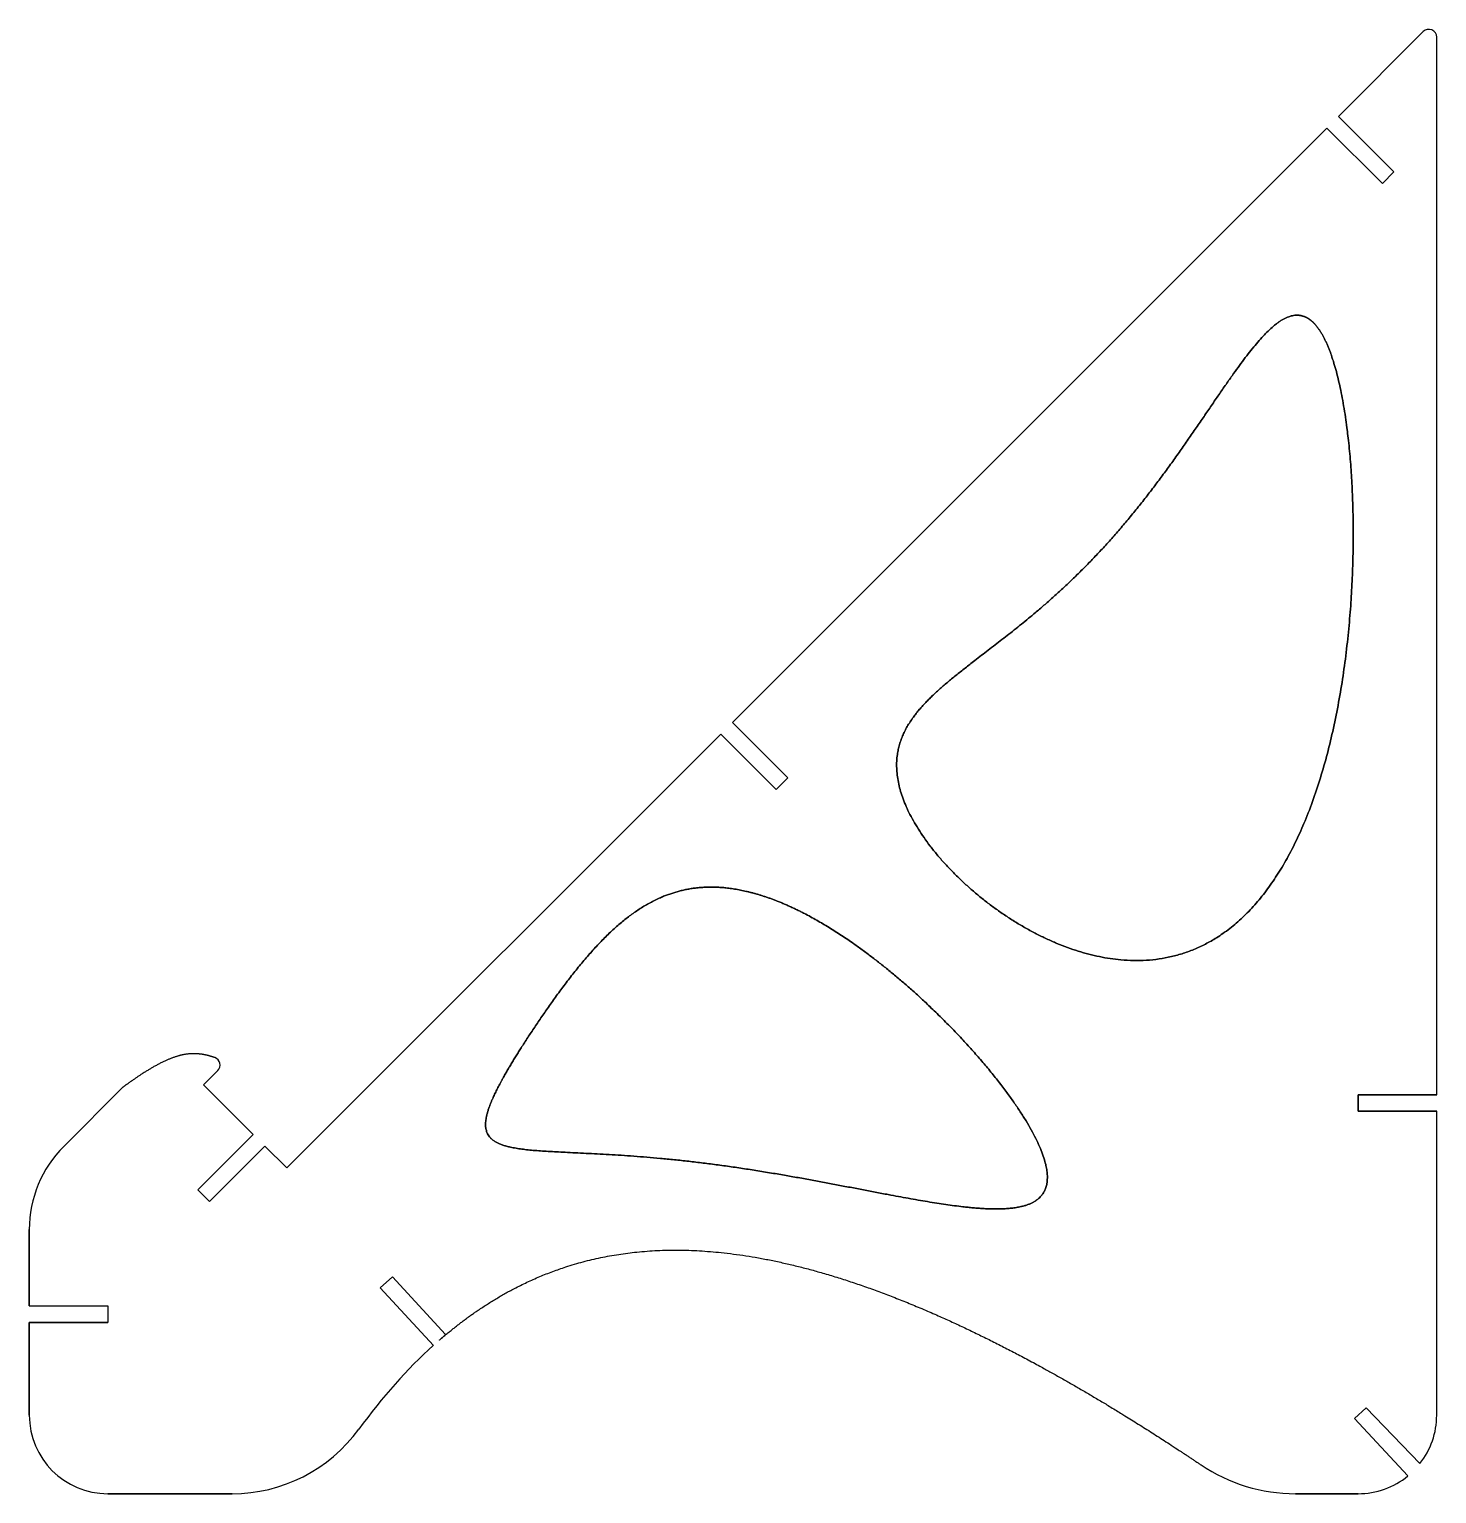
# Model space of a CAD drawing. Header units: millimetres. Extents: x -179 to 0, y 0 to 187.
import ezdxf

# ---------------------------------------------------------------- set-up
doc = ezdxf.new("R2010")
doc.units = ezdxf.units.MM
doc.layers.get('0').update_dxf_attribs({"linetype": 'CONTINUOUS'})

msp = doc.modelspace()

# ---------------------------------------------------------------- linework, layer by layer
for p, q in [((-1.71, 186.3), (-12.51, 175.5)), ((-12.51, 175.5), (-1.71, 186.3)), ((0, 50.83), (0, 185.59)), ((0, 50.83), (0, 185.59)), ((-12.51, 175.5), (-5.44, 168.43)), ((-12.51, 175.5), (-5.44, 168.43)), ((-13.99, 174.01), (-89.73, 98.28)), ((-89.73, 98.28), (-13.99, 174.01)), ((-6.92, 166.94), (-13.99, 174.01)), ((-6.92, 166.94), (-13.99, 174.01)), ((-5.44, 168.43), (-6.92, 166.94)), ((-5.44, 168.43), (-6.92, 166.94)), ((-89.73, 98.28), (-82.66, 91.21)), ((-89.73, 98.28), (-82.66, 91.21)), ((-91.21, 96.79), (-146.5, 41.51)), ((-146.5, 41.51), (-91.21, 96.79)), ((-84.14, 89.72), (-91.21, 96.79)), ((-91.21, 96.79), (-84.14, 89.72)), ((-82.66, 91.21), (-84.14, 89.72)), ((-82.66, 91.21), (-84.14, 89.72)), ((-157.1, 52.11), (-155.3, 53.92)), ((-157.1, 52.11), (-155.3, 53.92)), ((-167.38, 51.79), (-174.92, 44.25)), ((-167.38, 51.79), (-174.92, 44.25)), ((-150.77, 45.79), (-157.1, 52.11)), ((-150.77, 45.79), (-157.1, 52.11)), ((-10, 48.73), (-10, 50.83)), ((-10, 50.83), (0, 50.83)), ((0, 50.83), (-10, 50.83)), ((-10, 50.83), (-10, 48.73)), ((0, 48.73), (-10, 48.73)), ((-10, 48.73), (0, 48.73)), ((0, 10), (0, 48.73)), ((0, 10), (0, 48.73)), ((-157.85, 38.71), (-150.77, 45.79)), ((-150.77, 45.79), (-157.85, 38.71)), ((-149.29, 44.3), (-156.36, 37.23)), ((-149.29, 44.3), (-156.36, 37.23)), ((-146.5, 41.51), (-149.29, 44.3)), ((-146.5, 41.51), (-149.29, 44.3)), ((-156.36, 37.23), (-157.85, 38.71)), ((-156.36, 37.23), (-157.85, 38.71)), ((-179.31, 33.65), (-179.31, 23.92)), ((-179.31, 23.92), (-179.31, 33.65)), ((-134.59, 26.23), (-133.05, 27.65)), ((-133.05, 27.65), (-134.59, 26.23)), ((-127.83, 18.88), (-134.59, 26.23)), ((-127.83, 18.88), (-134.59, 26.23)), ((-133.05, 27.65), (-126.28, 20.29)), ((-126.28, 20.29), (-133.05, 27.65)), ((-179.31, 23.92), (-169.31, 23.92)), ((-179.31, 23.92), (-169.31, 23.92)), ((-169.31, 23.92), (-169.31, 21.82)), ((-169.31, 23.92), (-169.31, 21.82)), ((-169.31, 21.82), (-179.31, 21.82)), ((-179.31, 21.82), (-179.31, 10)), ((-179.31, 10), (-179.31, 21.82)), ((-179.31, 21.82), (-169.31, 21.82)), ((-126.28, 20.29), (-127.05, 19.58)), ((-127.05, 19.58), (-126.28, 20.29)), ((-10.46, 9.58), (-9, 10.94)), ((-10.46, 9.58), (-9, 10.94)), ((-3.67, 2.26), (-10.46, 9.58)), ((-3.67, 2.26), (-10.46, 9.58)), ((-9, 10.94), (-2.13, 3.83)), ((-9, 10.94), (-2.13, 3.83)), ((-169.31, 0), (-153.48, 0)), ((-153.48, 0), (-169.31, 0)), ((-18.01, 0), (-10, 0)), ((-10, 0), (-18.01, 0))]:
    msp.add_line(p, q)
for centre, radius, start, end in [((-1, 185.59), 1, -0.0006, 135), ((-1, 185.59), 1, -0.0006, 135), ((-156.01, 54.62), 1, -45, 70.6927), ((-156.01, 54.62), 1, -45, 70.6927), ((-164.31, 33.65), 15, 135, 180), ((-164.31, 33.65), 15, 135, 180), ((-169.31, 10), 10, 180, 270), ((-169.31, 10), 10, 180, 270), ((-10, 10), 10, 321.9311, 359.9994), ((-10, 10), 10, 321.9311, 359.9994), ((-153.48, 20), 20, 270, 323.8958), ((-153.48, 20), 20, 270, 323.8958), ((-18.01, 21.5), 21.5, 236.0182, 270), ((-18.01, 21.5), 21.5, 236.0182, 270), ((-10, 10), 10, 270, 309.2714), ((-10, 10), 10, 270, 309.2714)]:
    msp.add_arc(centre, radius, start, end)
msp.add_ellipse((-44.49, -281.15), major_axis=(62.39, -311.05), ratio=0.35078, start_param=3.347137, end_param=3.453145)
msp.add_ellipse((-44.49, -281.15), major_axis=(62.39, -311.05), ratio=0.35078, start_param=3.347137, end_param=3.453145)
for points in [[(-15.99, 149.47), (-15.26, 148.86), (-13.88, 146.98), (-12.12, 142.14), (-10.51, 131.98), (-10.25, 115.3), (-12.34, 97.61), (-17.2, 82.02), (-24.91, 71.16), (-35.03, 66.63), (-46.35, 68.21), (-57.06, 74.19), (-65.32, 82.28), (-69.59, 90.27), (-69.12, 96.8), (-64.4, 102.18), (-56.73, 107.68), (-47.74, 114.65), (-38.98, 123.88), (-31.33, 134.54), (-25.01, 144.38), (-20.92, 149.45), (-18.3, 150.62), (-16.73, 150.07), (-15.99, 149.47)], [(-15.99, 149.47), (-16.73, 150.07), (-18.3, 150.62), (-20.92, 149.45), (-25.01, 144.38), (-31.33, 134.54), (-38.98, 123.88), (-47.74, 114.65), (-56.73, 107.68), (-64.4, 102.18), (-69.12, 96.8), (-69.59, 90.27), (-65.32, 82.28), (-57.06, 74.19), (-46.35, 68.21), (-35.03, 66.63), (-24.91, 71.16), (-17.2, 82.02), (-12.34, 97.61), (-10.25, 115.3), (-10.51, 131.98), (-12.12, 142.14), (-13.88, 146.98), (-15.26, 148.86), (-15.99, 149.47)], [(-85.9, 76.18), (-84.38, 75.7), (-81.25, 74.45), (-76.35, 71.8), (-69.57, 66.91), (-61.51, 59.44), (-54.79, 51.69), (-50.31, 44.76), (-48.77, 39.55), (-50.59, 36.6), (-55.65, 35.86), (-63.43, 36.82), (-73.12, 38.73), (-83.76, 40.81), (-94.33, 42.4), (-103.93, 43.22), (-111.84, 43.51), (-117.56, 43.8), (-120.84, 44.75), (-121.7, 46.91), (-120.44, 50.52), (-117.63, 55.42), (-113.85, 61.18), (-109.54, 67.14), (-104.81, 72.48), (-99.48, 76.33), (-94.54, 77.63), (-90.38, 77.39), (-87.42, 76.67), (-85.9, 76.18)], [(-85.9, 76.18), (-87.42, 76.67), (-90.38, 77.39), (-94.54, 77.63), (-99.48, 76.33), (-104.81, 72.48), (-109.54, 67.14), (-113.85, 61.18), (-117.63, 55.42), (-120.44, 50.52), (-121.7, 46.91), (-120.84, 44.75), (-117.56, 43.8), (-111.84, 43.51), (-103.93, 43.22), (-94.33, 42.4), (-83.76, 40.81), (-73.12, 38.73), (-63.43, 36.82), (-55.65, 35.86), (-50.59, 36.6), (-48.77, 39.55), (-50.31, 44.76), (-54.79, 51.69), (-61.51, 59.44), (-69.57, 66.91), (-76.35, 71.8), (-81.25, 74.45), (-84.38, 75.7), (-85.9, 76.18)], [(-155.68, 55.57), (-155.86, 55.63), (-156.24, 55.75), (-156.8, 55.91), (-157.55, 56.05), (-158.52, 56.1), (-159.55, 56), (-160.65, 55.72), (-161.83, 55.26), (-163.1, 54.62), (-164.45, 53.83), (-165.59, 53.08), (-166.47, 52.46), (-167.08, 52.02), (-167.38, 51.79)], [(-155.68, 55.57), (-155.86, 55.63), (-156.24, 55.75), (-156.8, 55.91), (-157.55, 56.05), (-158.52, 56.1), (-159.55, 56), (-160.65, 55.72), (-161.83, 55.26), (-163.1, 54.62), (-164.45, 53.83), (-165.59, 53.08), (-166.47, 52.46), (-167.08, 52.02), (-167.38, 51.79)]]:
    msp.add_open_spline(points, degree=5)
msp.add_open_spline([(-127.05, 19.58), (-126.96, 19.65), (-125.1, 21.26), (-121.37, 24.15), (-115.51, 27.65), (-107.12, 30.7), (-95.7, 31.69), (-83.25, 29.98), (-69.86, 25.78), (-56.57, 19.76), (-45.61, 13.66), (-37.38, 8.55), (-32.14, 5.09), (-30.03, 3.67)], degree=5, knots=[0.1952963, 0.1952963, 0.1952963, 0.1952963, 0.1952963, 0.1952963, 0.2, 0.3, 0.4, 0.5, 0.6, 0.7, 0.8, 0.9, 0.9666025, 0.9666025, 0.9666025, 0.9666025, 0.9666025, 0.9666025])
msp.add_open_spline([(-127.05, 19.58), (-126.96, 19.65), (-125.1, 21.26), (-121.37, 24.15), (-115.51, 27.65), (-107.12, 30.7), (-95.7, 31.69), (-83.25, 29.98), (-69.86, 25.78), (-56.57, 19.76), (-45.61, 13.66), (-37.38, 8.55), (-32.14, 5.09), (-30.03, 3.67)], degree=5, knots=[0.1952963, 0.1952963, 0.1952963, 0.1952963, 0.1952963, 0.1952963, 0.2, 0.3, 0.4, 0.5, 0.6, 0.7, 0.8, 0.9, 0.9666025, 0.9666025, 0.9666025, 0.9666025, 0.9666025, 0.9666025])

doc.saveas('drawing.dxf')
